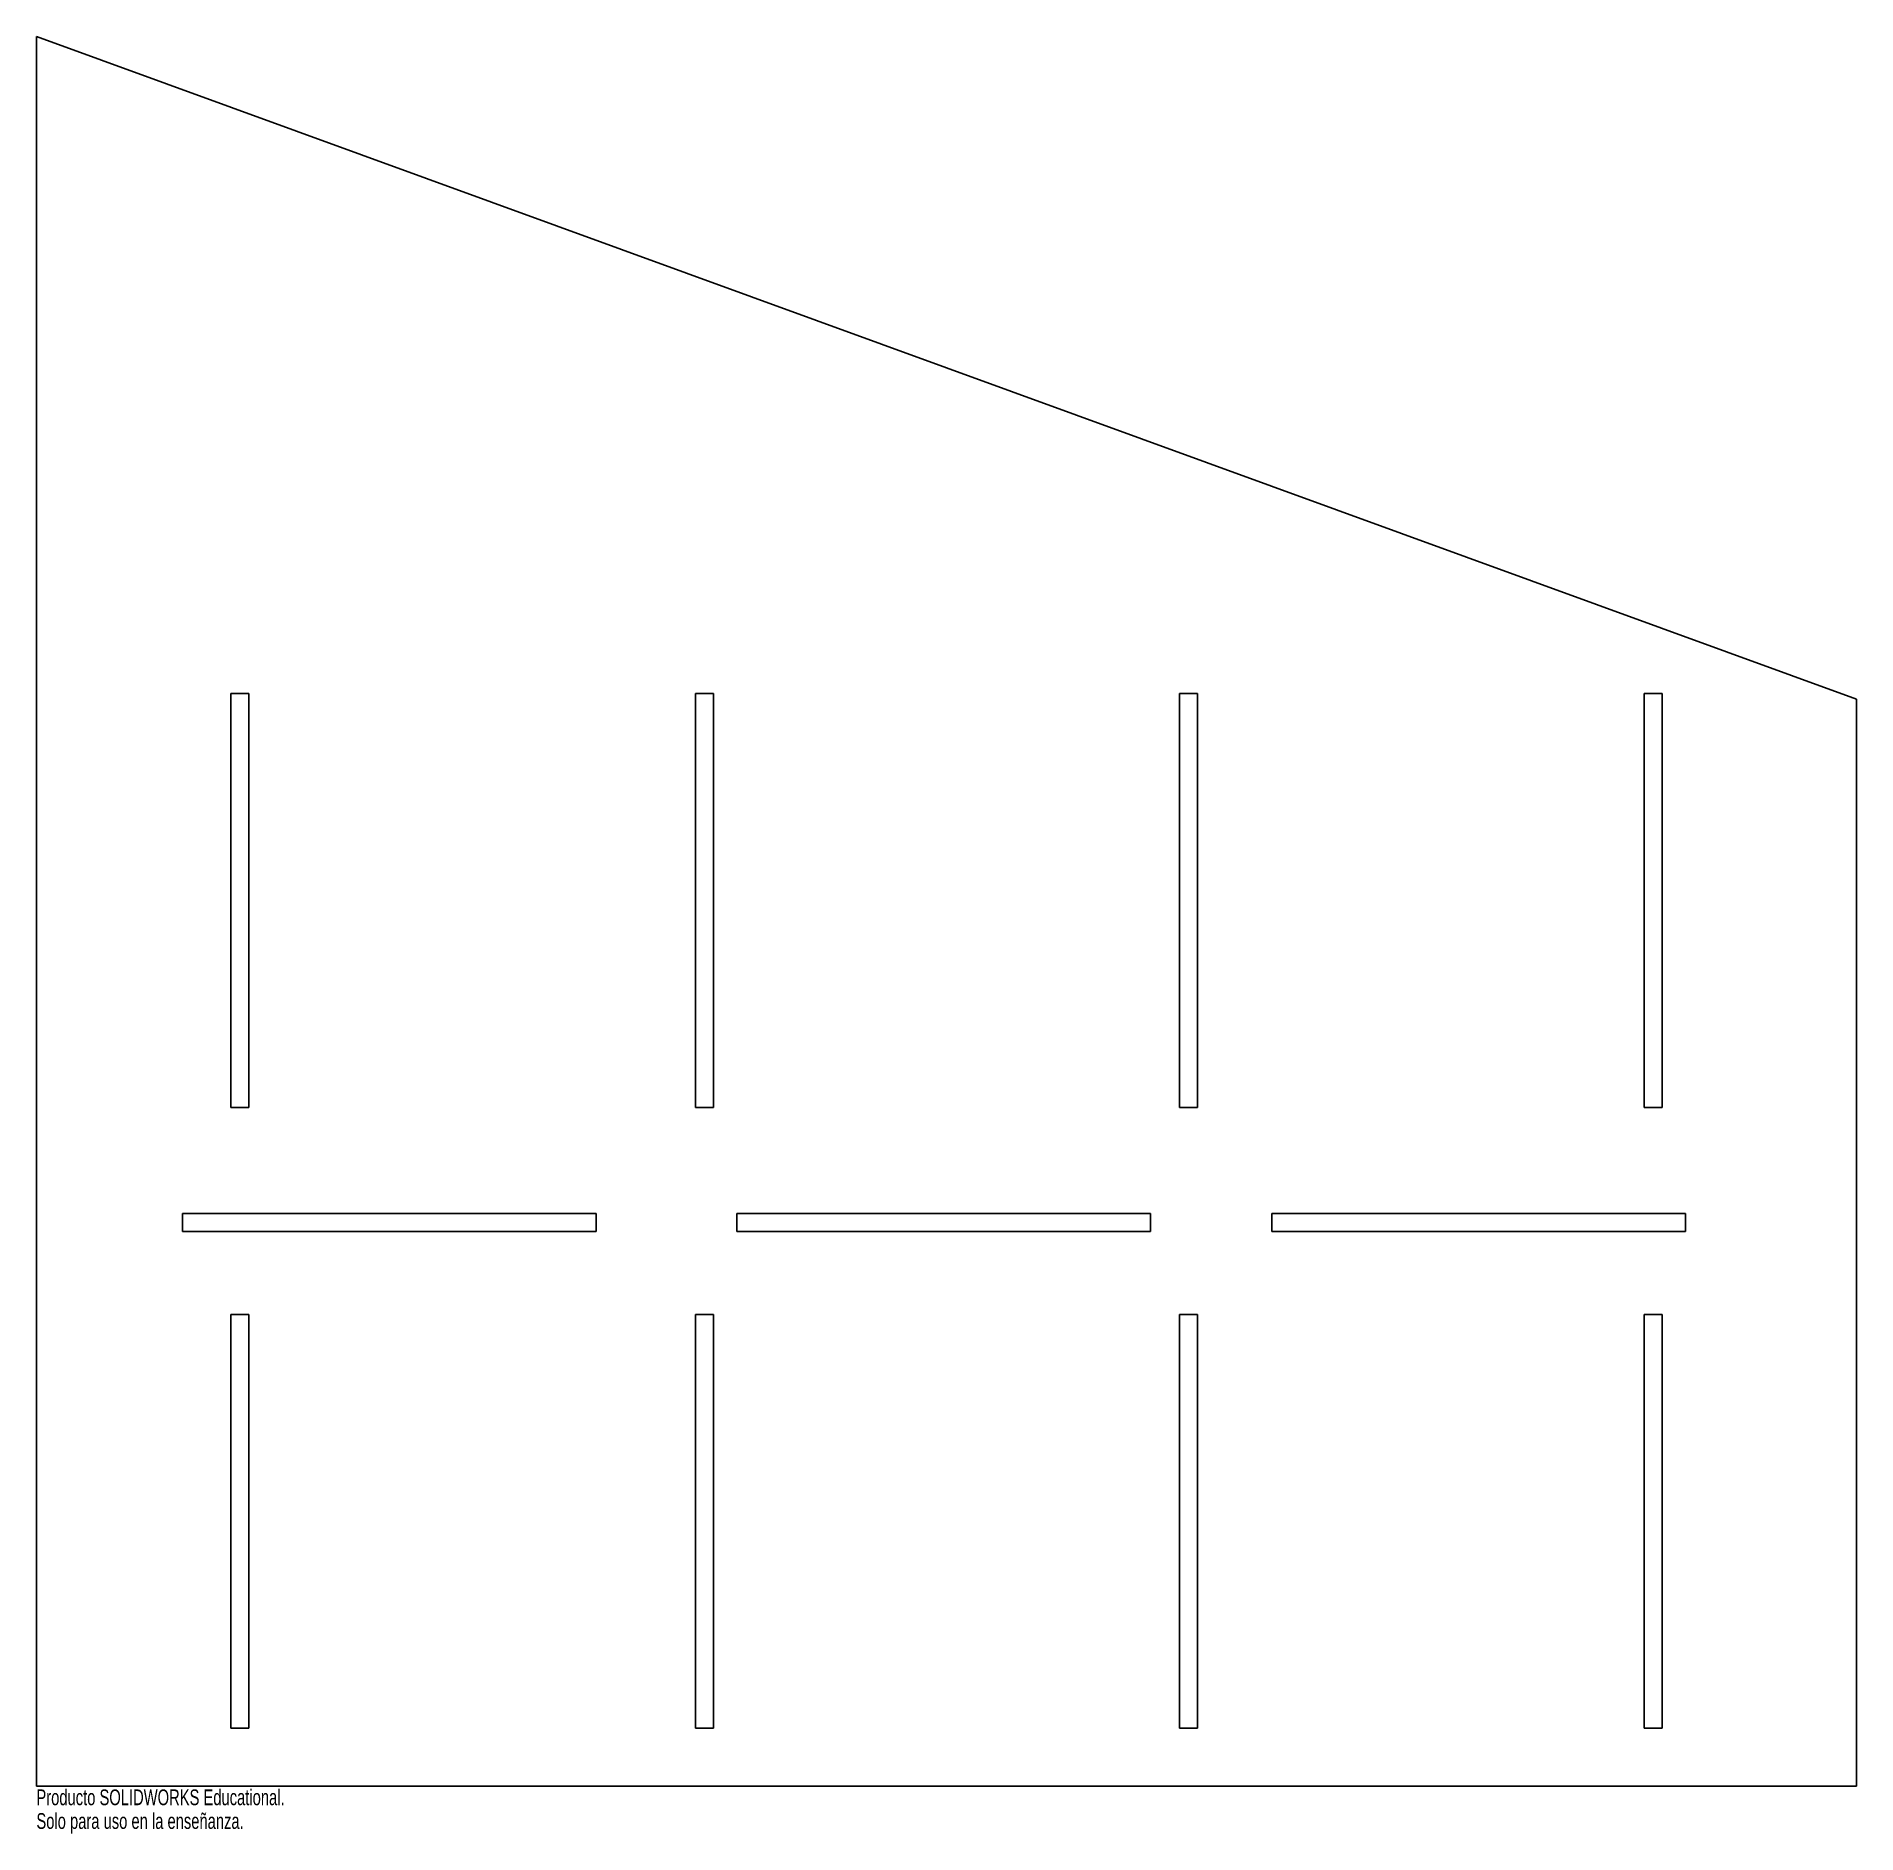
# Model space of a CAD drawing. Header units: inches. Extents: x 0 to 22, y -22.6 to -0.9.
import ezdxf

# ---------------------------------------------------------------- set-up
doc = ezdxf.new("R2010")
doc.units = ezdxf.units.IN
doc.header["$MEASUREMENT"] = 0
doc.styles.add('SLDTEXTSTYLE0', font='TXT', dxfattribs={"width": 0.7})

msp = doc.modelspace()

# ---------------------------------------------------------------- linework, layer by layer
at = {"color": 7, "linetype": 'Continuous', "lineweight": 25}
for p, q in [((0, -0.86), (0, -22)), ((22, -8.867), (0, -0.86)), ((2.567, -8.8), (2.35, -8.8)), ((2.35, -8.8), (2.35, -13.8)), ((2.567, -8.8), (2.567, -13.8)), ((7.967, -8.8), (7.967, -13.8)), ((7.967, -8.8), (8.183, -8.8)), ((8.183, -8.8), (8.183, -13.8)), ((14.033, -8.8), (13.817, -8.8)), ((13.817, -8.8), (13.817, -13.8)), ((14.033, -8.8), (14.033, -13.8)), ((19.433, -8.8), (19.65, -8.8)), ((19.433, -8.8), (19.433, -13.8)), ((19.65, -8.8), (19.65, -13.8)), ((22, -22), (22, -8.867)), ((2.567, -13.8), (2.35, -13.8)), ((7.967, -13.8), (8.183, -13.8)), ((14.033, -13.8), (13.817, -13.8)), ((19.433, -13.8), (19.65, -13.8)), ((6.767, -15.083), (1.767, -15.083)), ((1.767, -15.083), (1.767, -15.3)), ((6.767, -15.083), (6.767, -15.3)), ((13.467, -15.083), (8.467, -15.083)), ((8.467, -15.083), (8.467, -15.3)), ((13.467, -15.083), (13.467, -15.3)), ((19.933, -15.083), (14.933, -15.083)), ((14.933, -15.083), (14.933, -15.3)), ((19.933, -15.083), (19.933, -15.3)), ((6.767, -15.3), (1.767, -15.3)), ((13.467, -15.3), (8.467, -15.3)), ((19.933, -15.3), (14.933, -15.3)), ((2.567, -16.3), (2.35, -16.3)), ((2.35, -16.3), (2.35, -21.3)), ((2.567, -16.3), (2.567, -21.3)), ((7.967, -16.3), (8.183, -16.3)), ((7.967, -16.3), (7.967, -21.3)), ((8.183, -16.3), (8.183, -21.3)), ((14.033, -16.3), (13.817, -16.3)), ((13.817, -16.3), (13.817, -21.3)), ((14.033, -16.3), (14.033, -21.3)), ((19.433, -16.3), (19.433, -21.3)), ((19.433, -16.3), (19.65, -16.3)), ((19.65, -16.3), (19.65, -21.3)), ((2.567, -21.3), (2.35, -21.3)), ((7.967, -21.3), (8.183, -21.3)), ((14.033, -21.3), (13.817, -21.3)), ((19.433, -21.3), (19.65, -21.3)), ((0, -22), (22, -22))]:
    msp.add_line(p, q, dxfattribs=at)

# ---------------------------------------------------------------- texts
at = {"color": 7, "linetype": 'Continuous', "char_height": 0.1903, "attachment_point": 1, "style": 'SLDTEXTSTYLE0'}
for s, insert in [('Producto SOLIDWORKS Educational.', (0, -22.04)), ('Solo para uso en la enseñanza.', (0, -22.326))]:
    msp.add_mtext(s, dxfattribs=dict(at, insert=insert))

doc.saveas('drawing.dxf')
